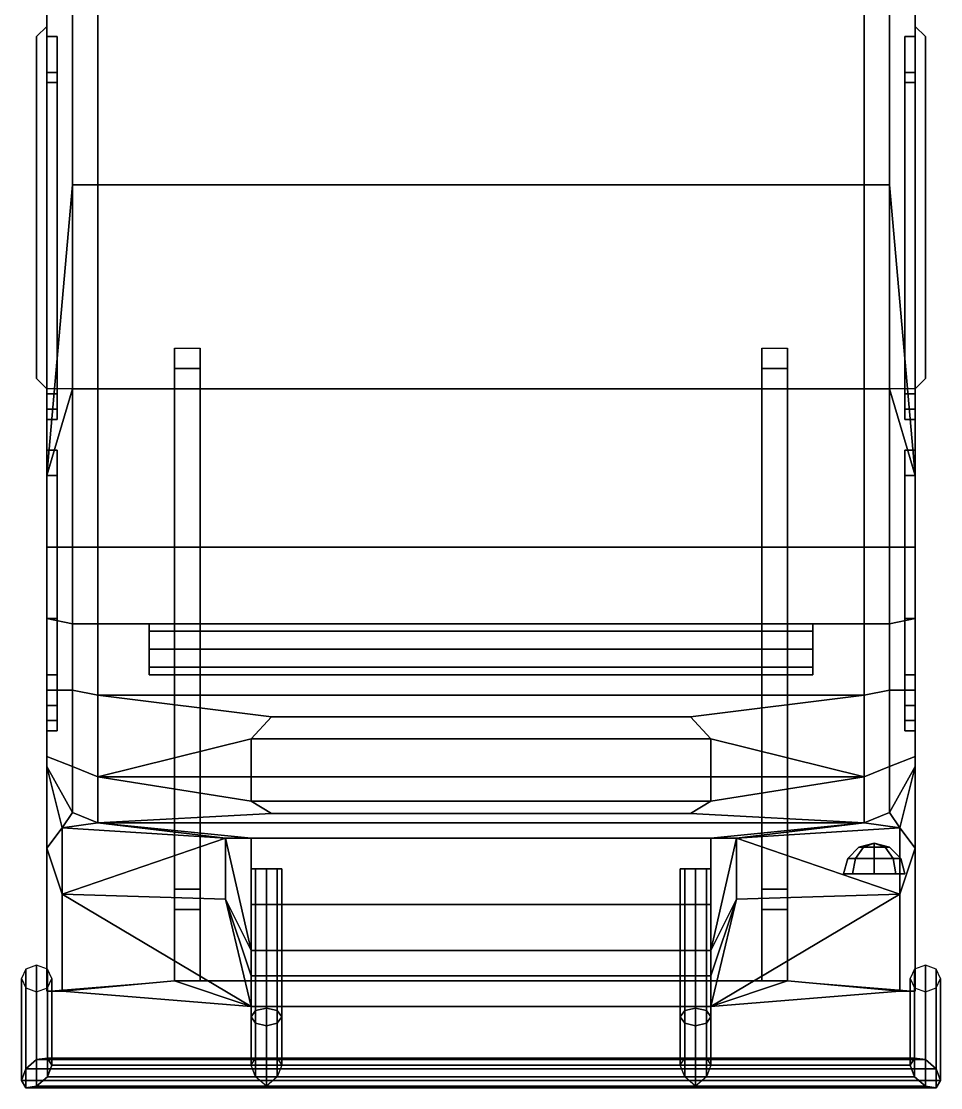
# Model space of a CAD drawing. Extents: x -0.99 to 0.94, y -2.43 to 2.04.
# Drawn here: x -0.9 to 0.9, y -2.429 to -0.34 of the extents above; entities that cross this region are included whole.
import ezdxf

# ---------------------------------------------------------------- set-up
doc = ezdxf.new("R2010")
doc.units = 0
doc.layers.get('0').update_dxf_attribs({"linetype": 'CONTINUOUS'})

msp = doc.modelspace()

# ---------------------------------------------------------------- linework, layer by layer
for points in [[(-0.85, 0.63, 0.43), (-0.85, -1.06, 0.43), (-0.85, -1.06, 1.03), (-0.85, 0.51, 1.03)], [(-0.85, 0.63, 1.29), (-0.85, -1.06, 1.29), (-0.85, -1.1, 1.34), (-0.85, 0.63, 1.34)], [(-0.85, 0.51, 1.1), (-0.85, -1.06, 1.1), (-0.85, -1.06, 1.29), (-0.85, 0.63, 1.29)], [(0.85, 0.63, 0.43), (0.85, -1.06, 0.43), (-0.85, -1.06, 0.43), (-0.85, 0.63, 0.43)], [(0.85, -1.06, 1.03), (0.85, -1.06, 0.43), (0.85, 0.63, 0.43), (0.85, 0.51, 1.03)], [(0.85, -1.1, 1.34), (0.85, -1.06, 1.29), (0.85, 0.63, 1.29), (0.85, 0.63, 1.34)], [(0.85, -1.06, 1.29), (0.85, -1.06, 1.1), (0.85, 0.51, 1.1), (0.85, 0.63, 1.29)], [(-0.85, -0.21, 1.7), (-0.85, -1.23, 1.7), (-0.85, -1.23, 1.75), (-0.85, -0.03, 1.75)], [(-0.85, -0.03, 1.75), (-0.85, -1.23, 1.75), (-0.8, -0.66, 1.83), (-0.8, -0.11, 1.82)], [(0.8, -0.11, 1.82), (0.8, -0.66, 1.83), (0.85, -1.23, 1.75), (0.85, -0.03, 1.75)], [(0.85, -1.23, 1.75), (0.85, -1.23, 1.7), (0.85, -0.21, 1.7), (0.85, -0.03, 1.75)], [(-0.8, -0.11, 1.82), (-0.8, -0.66, 1.83), (-0.75, -0.66, 1.85), (-0.75, -0.11, 1.84)], [(-0.75, -0.11, 1.84), (-0.75, -0.66, 1.85), (0.75, -0.66, 1.85), (0.75, -0.11, 1.84)], [(0.75, -0.11, 1.84), (0.75, -0.66, 1.85), (0.8, -0.66, 1.83), (0.8, -0.11, 1.82)], [(-0.85, -0.29, 1.65), (-0.85, -0.37, 1.65), (-0.85, -0.46, 1.7), (-0.85, -0.21, 1.7)], [(0.85, -0.46, 1.7), (0.85, -0.37, 1.65), (0.85, -0.29, 1.65), (0.85, -0.21, 1.7)], [(-0.85, -0.23, 1.34), (-0.85, -0.44, 1.34), (-0.85, -0.37, 1.39), (-0.85, -0.29, 1.39)], [(0.85, -0.37, 1.39), (0.85, -0.44, 1.34), (0.85, -0.23, 1.34), (0.85, -0.29, 1.39)], [(-0.85, -0.29, 1.39), (-0.85, -0.37, 1.39), (-0.85, -0.37, 1.65), (-0.85, -0.29, 1.65)], [(0.85, -0.37, 1.65), (0.85, -0.37, 1.39), (0.85, -0.29, 1.39), (0.85, -0.29, 1.65)], [(-0.85, -0.35, 1.03), (-0.85, -0.35, 1.1), (-0.85, -0.33, 1.1), (-0.85, -0.33, 1.03)], [(0.85, -0.35, 1.1), (0.85, -0.35, 1.03), (0.85, -0.33, 1.03), (0.85, -0.33, 1.1)], [(-0.87, -0.37, 1.08), (-0.87, -1.04, 1.08), (-0.85, -1.06, 1.1), (-0.85, -0.35, 1.1)], [(-0.87, -0.37, 1.05), (-0.87, -0.37, 1.08), (-0.85, -0.35, 1.1), (-0.85, -0.35, 1.03)], [(-0.85, -0.35, 1.03), (-0.85, -1.06, 1.03), (-0.87, -1.04, 1.05), (-0.87, -0.37, 1.05)], [(0.87, -0.37, 1.08), (0.87, -0.37, 1.05), (0.85, -0.35, 1.03), (0.85, -0.35, 1.1)], [(0.85, -0.35, 1.1), (0.85, -1.06, 1.1), (0.87, -1.04, 1.08), (0.87, -0.37, 1.08)], [(0.87, -0.37, 1.05), (0.87, -1.04, 1.05), (0.85, -1.06, 1.03), (0.85, -0.35, 1.03)], [(-0.87, -1.04, 1.05), (-0.87, -1.04, 1.08), (-0.87, -0.37, 1.08), (-0.87, -0.37, 1.05)], [(-0.85, -0.37, 1.39), (-0.85, -0.44, 1.34), (-0.83, -0.44, 1.34), (-0.83, -0.37, 1.39)], [(-0.85, -0.37, 1.65), (-0.85, -0.37, 1.39), (-0.83, -0.37, 1.39), (-0.83, -0.37, 1.65)], [(-0.85, -0.46, 1.7), (-0.85, -0.37, 1.65), (-0.83, -0.37, 1.65), (-0.83, -0.46, 1.7)], [(0.83, -0.37, 1.39), (0.83, -0.44, 1.34), (0.85, -0.44, 1.34), (0.85, -0.37, 1.39)], [(0.83, -0.37, 1.65), (0.83, -0.37, 1.39), (0.85, -0.37, 1.39), (0.85, -0.37, 1.65)], [(0.83, -0.46, 1.7), (0.83, -0.37, 1.65), (0.85, -0.37, 1.65), (0.85, -0.46, 1.7)], [(0.87, -1.04, 1.08), (0.87, -1.04, 1.05), (0.87, -0.37, 1.05), (0.87, -0.37, 1.08)], [(-0.85, -0.44, 1.34), (-0.85, -1.1, 1.34), (-0.83, -1.1, 1.34), (-0.83, -0.44, 1.34)], [(0.83, -0.44, 1.34), (0.83, -1.1, 1.34), (0.85, -1.1, 1.34), (0.85, -0.44, 1.34)], [(-0.83, -0.46, 1.7), (-0.83, -1.07, 1.7), (-0.85, -1.07, 1.7), (-0.85, -0.46, 1.7)], [(0.85, -0.46, 1.7), (0.85, -1.07, 1.7), (0.83, -1.07, 1.7), (0.83, -0.46, 1.7)], [(-0.85, -1.23, 1.75), (-0.85, -1.23, 1.75), (-0.8, -1.06, 1.83), (-0.8, -0.66, 1.83)], [(-0.8, -0.66, 1.83), (-0.8, -1.06, 1.83), (-0.75, -1.06, 1.85), (-0.75, -0.66, 1.85)], [(-0.75, -0.66, 1.85), (-0.75, -1.06, 1.85), (0.75, -1.06, 1.85), (0.75, -0.66, 1.85)], [(0.75, -0.66, 1.85), (0.75, -1.06, 1.85), (0.8, -1.06, 1.83), (0.8, -0.66, 1.83)], [(0.8, -0.66, 1.83), (0.8, -1.06, 1.83), (0.85, -1.23, 1.75)], [(-0.55, -0.98, 0.43), (-0.55, -1.02, 0.38), (-0.6, -1.02, 0.38), (-0.6, -0.98, 0.43)], [(-0.6, -1.02, 0.38), (-0.6, -1.06, 0.38), (-0.6, -1.06, 0.43), (-0.6, -0.98, 0.43)], [(-0.55, -1.06, 0.43), (-0.55, -1.06, 0.38), (-0.55, -1.02, 0.38), (-0.55, -0.98, 0.43)], [(0.55, -1.02, 0.38), (0.55, -1.06, 0.38), (0.55, -1.06, 0.43), (0.55, -0.98, 0.43)], [(0.6, -0.98, 0.43), (0.6, -1.02, 0.38), (0.55, -1.02, 0.38), (0.55, -0.98, 0.43)], [(0.6, -1.06, 0.43), (0.6, -1.06, 0.38), (0.6, -1.02, 0.38), (0.6, -0.98, 0.43)], [(-0.55, -1.02, 0.38), (-0.55, -1.06, 0.38), (-0.6, -1.06, 0.38), (-0.6, -1.02, 0.38)], [(0.6, -1.02, 0.38), (0.6, -1.06, 0.38), (0.55, -1.06, 0.38), (0.55, -1.02, 0.38)], [(-0.85, -1.06, 1.03), (-0.85, -1.06, 1.1), (-0.87, -1.04, 1.08), (-0.87, -1.04, 1.05)], [(0.85, -1.06, 1.1), (0.85, -1.06, 1.03), (0.87, -1.04, 1.05), (0.87, -1.04, 1.08)], [(-0.85, -1.06, 0.63), (-0.85, -1.14, 0.84), (-0.85, -1.14, 1.29), (-0.85, -1.06, 1.29)], [(-0.85, -1.06, 1.29), (-0.85, -1.14, 1.29), (-0.85, -1.23, 1.34), (-0.85, -1.1, 1.34)], [(-0.85, -1.23, 1.75), (-0.85, -1.37, 1.74), (-0.8, -1.37, 1.8), (-0.8, -1.06, 1.83)], [(-0.8, -1.06, 1.83), (-0.8, -1.37, 1.8), (-0.75, -1.37, 1.82), (-0.75, -1.06, 1.85)], [(-0.75, -1.06, 1.85), (-0.75, -1.37, 1.82), (0.75, -1.37, 1.82), (0.75, -1.06, 1.85)], [(-0.6, -1.06, 0.63), (-0.6, -1.06, 0.43), (-0.6, -2.22, 0.64), (-0.6, -1.96, 0.97)], [(-0.6, -1.14, 0.84), (-0.6, -1.06, 0.63), (-0.6, -1.96, 0.97), (-0.6, -1.77, 1.07)], [(-0.6, -1.06, 0.4), (-0.6, -1.06, 0.38), (-0.55, -1.06, 0.38), (-0.55, -1.06, 0.4)], [(-0.55, -1.57, 0.43), (-0.55, -1.06, 0.43), (-0.6, -1.06, 0.43), (-0.6, -1.57, 0.43)], [(-0.6, -1.06, 0.43), (-0.6, -1.06, 0.4), (-0.6, -1.57, 0.35), (-0.6, -1.57, 0.43)], [(-0.6, -1.57, 0.35), (-0.6, -1.06, 0.4), (-0.55, -1.06, 0.4), (-0.55, -1.57, 0.35)], [(0.6, -1.06, 0.43), (0.6, -2.22, 0.64), (-0.6, -2.22, 0.64), (-0.6, -1.06, 0.43)], [(-0.55, -1.57, 0.35), (-0.55, -1.06, 0.4), (-0.55, -1.06, 0.43), (-0.55, -1.57, 0.43)], [(0.6, -1.57, 0.43), (0.6, -1.06, 0.43), (0.55, -1.06, 0.43), (0.55, -1.57, 0.43)], [(0.55, -1.06, 0.43), (0.55, -1.06, 0.4), (0.55, -1.57, 0.35), (0.55, -1.57, 0.43)], [(0.55, -1.57, 0.35), (0.55, -1.06, 0.4), (0.6, -1.06, 0.4), (0.6, -1.57, 0.35)], [(0.55, -1.06, 0.4), (0.55, -1.06, 0.38), (0.6, -1.06, 0.38), (0.6, -1.06, 0.4)], [(0.6, -1.96, 0.97), (0.6, -2.22, 0.64), (0.6, -1.06, 0.43), (0.6, -1.06, 0.63)], [(0.6, -1.77, 1.07), (0.6, -1.96, 0.97), (0.6, -1.06, 0.63), (0.6, -1.14, 0.84)], [(0.6, -1.57, 0.35), (0.6, -1.06, 0.4), (0.6, -1.06, 0.43), (0.6, -1.57, 0.43)], [(0.75, -1.06, 1.85), (0.75, -1.37, 1.82), (0.8, -1.37, 1.8), (0.8, -1.06, 1.83)], [(0.8, -1.06, 1.83), (0.8, -1.37, 1.8), (0.85, -1.37, 1.74), (0.85, -1.23, 1.75)], [(0.85, -1.14, 1.29), (0.85, -1.14, 0.84), (0.85, -1.06, 0.63), (0.85, -1.06, 1.29)], [(0.85, -1.23, 1.34), (0.85, -1.14, 1.29), (0.85, -1.06, 1.29), (0.85, -1.1, 1.34)], [(-0.83, -1.07, 1.7), (-0.83, -1.12, 1.65), (-0.85, -1.12, 1.65), (-0.85, -1.07, 1.7)], [(-0.85, -1.12, 1.65), (-0.85, -1.18, 1.65), (-0.85, -1.23, 1.7), (-0.85, -1.07, 1.7)], [(0.85, -1.07, 1.7), (0.85, -1.12, 1.65), (0.83, -1.12, 1.65), (0.83, -1.07, 1.7)], [(0.85, -1.23, 1.7), (0.85, -1.18, 1.65), (0.85, -1.12, 1.65), (0.85, -1.07, 1.7)], [(-0.83, -1.12, 1.39), (-0.83, -1.1, 1.34), (-0.85, -1.1, 1.34), (-0.85, -1.12, 1.39)], [(-0.85, -1.1, 1.34), (-0.85, -1.23, 1.34), (-0.85, -1.18, 1.39), (-0.85, -1.12, 1.39)], [(0.85, -1.12, 1.39), (0.85, -1.1, 1.34), (0.83, -1.1, 1.34), (0.83, -1.12, 1.39)], [(0.85, -1.18, 1.39), (0.85, -1.23, 1.34), (0.85, -1.1, 1.34), (0.85, -1.12, 1.39)], [(-0.85, -1.12, 1.39), (-0.85, -1.18, 1.39), (-0.85, -1.18, 1.65), (-0.85, -1.12, 1.65)], [(-0.83, -1.12, 1.65), (-0.83, -1.12, 1.39), (-0.85, -1.12, 1.39), (-0.85, -1.12, 1.65)], [(0.85, -1.12, 1.65), (0.85, -1.12, 1.39), (0.83, -1.12, 1.39), (0.83, -1.12, 1.65)], [(0.85, -1.18, 1.65), (0.85, -1.18, 1.39), (0.85, -1.12, 1.39), (0.85, -1.12, 1.65)], [(-0.85, -1.14, 0.84), (-0.85, -1.33, 1.03), (-0.85, -1.33, 1.29), (-0.85, -1.14, 1.29)], [(-0.85, -1.14, 1.29), (-0.85, -1.33, 1.29), (-0.85, -1.23, 1.34)], [(-0.6, -1.33, 1.03), (-0.6, -1.14, 0.84), (-0.6, -1.77, 1.07), (-0.6, -1.64, 1.1)], [(0.6, -1.64, 1.1), (0.6, -1.77, 1.07), (0.6, -1.14, 0.84), (0.6, -1.33, 1.03)], [(0.85, -1.33, 1.29), (0.85, -1.33, 1.03), (0.85, -1.14, 0.84), (0.85, -1.14, 1.29)], [(0.85, -1.23, 1.34), (0.85, -1.33, 1.29), (0.85, -1.14, 1.29), (0.85, -1.23, 1.34)], [(-0.85, -1.18, 1.39), (-0.85, -1.23, 1.34), (-0.83, -1.23, 1.34), (-0.83, -1.18, 1.39)], [(-0.85, -1.18, 1.65), (-0.85, -1.18, 1.39), (-0.83, -1.18, 1.39), (-0.83, -1.18, 1.65)], [(-0.85, -1.23, 1.7), (-0.85, -1.18, 1.65), (-0.83, -1.18, 1.65), (-0.83, -1.23, 1.7)], [(0.83, -1.18, 1.39), (0.83, -1.23, 1.34), (0.85, -1.23, 1.34), (0.85, -1.18, 1.39)], [(0.83, -1.18, 1.65), (0.83, -1.18, 1.39), (0.85, -1.18, 1.39), (0.85, -1.18, 1.65)], [(0.83, -1.23, 1.7), (0.83, -1.18, 1.65), (0.85, -1.18, 1.65), (0.85, -1.23, 1.7)], [(-0.85, -1.33, 1.29), (-0.85, -1.48, 1.28), (-0.85, -1.68, 1.34), (-0.85, -1.23, 1.34)], [(-0.85, -1.23, 1.7), (-0.85, -1.37, 1.7), (-0.85, -1.37, 1.74), (-0.85, -1.23, 1.75)], [(-0.83, -1.23, 1.7), (-0.83, -1.37, 1.7), (-0.85, -1.37, 1.7), (-0.85, -1.23, 1.7)], [(-0.85, -1.23, 1.34), (-0.85, -1.68, 1.34), (-0.83, -1.68, 1.34), (-0.83, -1.23, 1.34)], [(0.83, -1.23, 1.34), (0.83, -1.68, 1.34), (0.85, -1.68, 1.34), (0.85, -1.23, 1.34)], [(0.85, -1.23, 1.7), (0.85, -1.37, 1.7), (0.83, -1.37, 1.7), (0.83, -1.23, 1.7)], [(0.85, -1.68, 1.34), (0.85, -1.48, 1.28), (0.85, -1.33, 1.29), (0.85, -1.23, 1.34)], [(0.85, -1.37, 1.74), (0.85, -1.37, 1.7), (0.85, -1.23, 1.7), (0.85, -1.23, 1.75)], [(-0.85, -1.33, 1.03), (-0.85, -1.48, 1.09), (-0.85, -1.48, 1.28), (-0.85, -1.33, 1.29)], [(-0.6, -1.48, 1.09), (-0.6, -1.33, 1.03), (-0.6, -1.64, 1.1), (-0.6, -1.56, 1.1)], [(0.6, -1.56, 1.1), (0.6, -1.64, 1.1), (0.6, -1.33, 1.03), (0.6, -1.48, 1.09)], [(0.85, -1.48, 1.28), (0.85, -1.48, 1.09), (0.85, -1.33, 1.03), (0.85, -1.33, 1.29)], [(-0.85, -1.37, 1.7), (-0.85, -1.51, 1.67), (-0.85, -1.51, 1.71), (-0.85, -1.37, 1.74)], [(-0.83, -1.37, 1.7), (-0.83, -1.51, 1.67), (-0.85, -1.51, 1.67), (-0.85, -1.37, 1.7)], [(-0.85, -1.37, 1.74), (-0.85, -1.51, 1.71), (-0.8, -1.52, 1.77), (-0.8, -1.37, 1.8)], [(-0.8, -1.37, 1.8), (-0.8, -1.52, 1.77), (-0.75, -1.52, 1.79), (-0.75, -1.37, 1.82)], [(-0.75, -1.37, 1.82), (-0.75, -1.52, 1.79), (0.75, -1.52, 1.79), (0.75, -1.37, 1.82)], [(0.75, -1.37, 1.82), (0.75, -1.52, 1.79), (0.8, -1.52, 1.77), (0.8, -1.37, 1.8)], [(0.8, -1.37, 1.8), (0.8, -1.52, 1.77), (0.85, -1.51, 1.71), (0.85, -1.37, 1.74)], [(0.85, -1.37, 1.7), (0.85, -1.51, 1.67), (0.83, -1.51, 1.67), (0.83, -1.37, 1.7)], [(0.85, -1.51, 1.71), (0.85, -1.51, 1.67), (0.85, -1.37, 1.7), (0.85, -1.37, 1.74)], [(-0.85, -1.48, 1.09), (-0.85, -1.56, 1.1), (-0.85, -1.56, 1.27), (-0.85, -1.48, 1.28)], [(-0.85, -1.48, 1.28), (-0.85, -1.56, 1.27), (-0.85, -1.68, 1.34)], [(0.85, -1.56, 1.27), (0.85, -1.56, 1.1), (0.85, -1.48, 1.09), (0.85, -1.48, 1.28)], [(0.85, -1.68, 1.34), (0.85, -1.56, 1.27), (0.85, -1.48, 1.28), (0.85, -1.68, 1.34)], [(-0.85, -1.51, 1.67), (-0.85, -1.62, 1.61), (-0.85, -1.65, 1.64), (-0.85, -1.51, 1.71)], [(-0.83, -1.51, 1.67), (-0.83, -1.62, 1.61), (-0.85, -1.62, 1.61), (-0.85, -1.51, 1.67)], [(-0.85, -1.51, 1.71), (-0.85, -1.65, 1.64), (-0.8, -1.65, 1.72), (-0.8, -1.52, 1.77)], [(-0.8, -1.52, 1.77), (-0.8, -1.65, 1.72), (-0.75, -1.66, 1.74), (-0.75, -1.52, 1.79)], [(-0.75, -1.52, 1.79), (-0.75, -1.66, 1.74), (0.75, -1.66, 1.74), (0.75, -1.52, 1.79)], [(0.65, -1.5346, 0.4154), (0.65, -1.52, 0.38), (-0.65, -1.52, 0.38), (-0.65, -1.5346, 0.4154)], [(0.65, -1.52, 0.38), (0.65, -1.5346, 0.3446), (-0.65, -1.5346, 0.3446), (-0.65, -1.52, 0.38)], [(0.75, -1.52, 1.79), (0.75, -1.66, 1.74), (0.8, -1.65, 1.72), (0.8, -1.52, 1.77)], [(0.8, -1.52, 1.77), (0.8, -1.65, 1.72), (0.85, -1.65, 1.64), (0.85, -1.51, 1.71)], [(0.85, -1.51, 1.67), (0.85, -1.62, 1.61), (0.83, -1.62, 1.61), (0.83, -1.51, 1.67)], [(0.85, -1.65, 1.64), (0.85, -1.62, 1.61), (0.85, -1.51, 1.67), (0.85, -1.51, 1.71)], [(0.65, -1.57, 0.43), (0.65, -1.5346, 0.4154), (-0.65, -1.5346, 0.4154), (-0.65, -1.57, 0.43)], [(0.65, -1.5346, 0.3446), (0.65, -1.57, 0.33), (-0.65, -1.57, 0.33), (-0.65, -1.5346, 0.3446)], [(-0.85, -1.56, 1.1), (-0.85, -1.64, 1.1), (-0.85, -1.64, 1.26), (-0.85, -1.56, 1.27)], [(-0.85, -1.56, 1.27), (-0.85, -1.64, 1.26), (-0.85, -1.68, 1.34)], [(0.85, -1.64, 1.26), (0.85, -1.64, 1.1), (0.85, -1.56, 1.1), (0.85, -1.56, 1.27)], [(0.85, -1.68, 1.34), (0.85, -1.64, 1.26), (0.85, -1.56, 1.27), (0.85, -1.68, 1.34)], [(0.65, -1.6054, 0.4154), (0.65, -1.57, 0.43), (-0.65, -1.57, 0.43), (-0.65, -1.6054, 0.4154)], [(0.65, -1.57, 0.33), (0.65, -1.6054, 0.3446), (-0.65, -1.6054, 0.3446), (-0.65, -1.57, 0.33)], [(-0.6, -1.57, 0.43), (-0.6, -2.04, 0.46), (-0.55, -2.04, 0.46), (-0.55, -1.57, 0.43)], [(-0.6, -1.57, 0.35), (-0.6, -2.04, 0.43), (-0.6, -2.04, 0.46), (-0.6, -1.57, 0.43)], [(-0.55, -1.57, 0.35), (-0.55, -2.04, 0.43), (-0.6, -2.04, 0.43), (-0.6, -1.57, 0.35)], [(-0.55, -2.04, 0.46), (-0.55, -2.04, 0.43), (-0.55, -1.57, 0.35), (-0.55, -1.57, 0.43)], [(0.55, -1.57, 0.35), (0.55, -2.04, 0.43), (0.55, -2.04, 0.46), (0.55, -1.57, 0.43)], [(0.6, -1.57, 0.35), (0.6, -2.04, 0.43), (0.55, -2.04, 0.43), (0.55, -1.57, 0.35)], [(0.55, -1.57, 0.43), (0.55, -2.04, 0.46), (0.6, -2.04, 0.46), (0.6, -1.57, 0.43)], [(0.6, -2.04, 0.46), (0.6, -2.04, 0.43), (0.6, -1.57, 0.35), (0.6, -1.57, 0.43)], [(0.65, -1.62, 0.38), (0.65, -1.6054, 0.4154), (-0.65, -1.6054, 0.4154), (-0.65, -1.62, 0.38)], [(0.65, -1.6054, 0.3446), (0.65, -1.62, 0.38), (-0.65, -1.62, 0.38), (-0.65, -1.6054, 0.3446)], [(-0.85, -1.62, 1.61), (-0.85, -1.71, 1.51), (-0.85, -1.78, 1.51), (-0.85, -1.65, 1.64)], [(-0.85, -1.71, 1.51), (-0.85, -1.62, 1.61), (-0.83, -1.62, 1.61), (-0.83, -1.71, 1.51)], [(0.83, -1.71, 1.51), (0.83, -1.62, 1.61), (0.85, -1.62, 1.61), (0.85, -1.71, 1.51)], [(0.85, -1.78, 1.51), (0.85, -1.71, 1.51), (0.85, -1.62, 1.61), (0.85, -1.65, 1.64)], [(-0.85, -1.64, 1.1), (-0.85, -1.77, 1.07), (-0.85, -1.77, 1.21), (-0.85, -1.64, 1.26)], [(-0.85, -1.64, 1.26), (-0.85, -1.77, 1.21), (-0.85, -1.68, 1.34)], [(-0.85, -1.65, 1.64), (-0.85, -1.78, 1.51), (-0.8, -1.8, 1.59), (-0.8, -1.65, 1.72)], [(-0.8, -1.65, 1.72), (-0.8, -1.8, 1.59), (-0.75, -1.82, 1.59), (-0.75, -1.66, 1.74)], [(0.75, -1.66, 1.74), (0.75, -1.82, 1.59), (0.8, -1.8, 1.59), (0.8, -1.65, 1.72)], [(0.8, -1.65, 1.72), (0.8, -1.8, 1.59), (0.85, -1.78, 1.51), (0.85, -1.65, 1.64)], [(0.85, -1.77, 1.21), (0.85, -1.77, 1.07), (0.85, -1.64, 1.1), (0.85, -1.64, 1.26)], [(0.85, -1.68, 1.34), (0.85, -1.77, 1.21), (0.85, -1.64, 1.26), (0.85, -1.68, 1.34)], [(-0.75, -1.66, 1.74), (-0.41, -1.7027, 1.7), (0.41, -1.7027, 1.7), (0.75, -1.66, 1.74)], [(-0.75, -1.66, 1.74), (-0.75, -1.82, 1.59), (-0.45, -1.7453, 1.66), (-0.41, -1.7027, 1.7)], [(0.41, -1.7027, 1.7), (0.45, -1.7453, 1.66), (0.75, -1.82, 1.59), (0.75, -1.66, 1.74)], [(-0.85, -1.77, 1.21), (-0.85, -1.77, 1.21), (-0.85, -1.73, 1.39), (-0.85, -1.68, 1.34)], [(-0.85, -1.68, 1.34), (-0.85, -1.73, 1.39), (-0.83, -1.73, 1.39), (-0.83, -1.68, 1.34)], [(0.83, -1.68, 1.34), (0.83, -1.73, 1.39), (0.85, -1.73, 1.39), (0.85, -1.68, 1.34)], [(0.85, -1.73, 1.39), (0.85, -1.77, 1.21), (0.85, -1.77, 1.21), (0.85, -1.68, 1.34)], [(-0.85, -1.71, 1.51), (-0.85, -1.73, 1.45), (-0.85, -1.8, 1.45), (-0.85, -1.78, 1.51)], [(-0.85, -1.73, 1.45), (-0.85, -1.71, 1.51), (-0.83, -1.71, 1.51), (-0.83, -1.73, 1.45)], [(-0.45, -1.7453, 1.66), (-0.45, -1.7453, 1.65), (-0.41, -1.7027, 1.69), (-0.41, -1.7027, 1.7)], [(-0.41, -1.7027, 1.7), (-0.41, -1.7027, 1.69), (0.41, -1.7027, 1.69), (0.41, -1.7027, 1.7)], [(0.41, -1.7027, 1.7), (0.41, -1.7027, 1.69), (0.45, -1.7453, 1.65), (0.45, -1.7453, 1.66)], [(0.83, -1.73, 1.45), (0.83, -1.71, 1.51), (0.85, -1.71, 1.51), (0.85, -1.73, 1.45)], [(0.85, -1.8, 1.45), (0.85, -1.73, 1.45), (0.85, -1.71, 1.51), (0.85, -1.78, 1.51)], [(-0.85, -1.96, 1.04), (-0.85, -1.96, 1.04), (-0.85, -1.73, 1.39), (-0.85, -1.77, 1.21)], [(-0.85, -1.73, 1.45), (-0.85, -1.73, 1.39), (-0.85, -1.96, 1.04), (-0.85, -1.8, 1.45)], [(-0.85, -1.73, 1.39), (-0.85, -1.73, 1.45), (-0.83, -1.73, 1.45), (-0.83, -1.73, 1.39)], [(0.83, -1.73, 1.39), (0.83, -1.73, 1.45), (0.85, -1.73, 1.45), (0.85, -1.73, 1.39)], [(0.85, -1.73, 1.39), (0.85, -1.96, 1.04), (0.85, -1.96, 1.04), (0.85, -1.77, 1.21)], [(0.85, -1.96, 1.04), (0.85, -1.73, 1.39), (0.85, -1.73, 1.45), (0.85, -1.8, 1.45)], [(-0.75, -1.82, 1.59), (-0.75, -1.82, 1.59), (-0.45, -1.82, 1.59), (-0.45, -1.7453, 1.66)], [(-0.45, -1.82, 1.59), (-0.45, -1.82, 1.58), (-0.45, -1.7453, 1.65), (-0.45, -1.7453, 1.66)], [(0.45, -1.7453, 1.66), (0.45, -1.82, 1.59), (0.75, -1.82, 1.59)], [(0.45, -1.7453, 1.66), (0.45, -1.7453, 1.65), (0.45, -1.82, 1.58), (0.45, -1.82, 1.59)], [(-0.85, -1.77, 1.07), (-0.85, -1.96, 0.97), (-0.85, -1.96, 1.04), (-0.85, -1.77, 1.21)], [(0.85, -1.96, 1.04), (0.85, -1.96, 0.97), (0.85, -1.77, 1.07), (0.85, -1.77, 1.21)], [(-0.85, -1.78, 1.51), (-0.85, -1.8, 1.45), (-0.8, -1.89, 1.44), (-0.8, -1.8, 1.59)], [(0.8, -1.8, 1.59), (0.8, -1.89, 1.44), (0.85, -1.8, 1.45), (0.85, -1.78, 1.51)], [(-0.85, -1.8, 1.45), (-0.85, -1.8, 1.45), (-0.82, -1.92, 1.39), (-0.8, -1.89, 1.44)], [(-0.85, -1.8, 1.45), (-0.85, -1.8, 1.45), (-0.85, -1.96, 1.04), (-0.82, -1.92, 1.39)], [(-0.8, -1.8, 1.59), (-0.8, -1.89, 1.44), (-0.75, -1.91, 1.44), (-0.75, -1.82, 1.59)], [(0.75, -1.82, 1.59), (0.75, -1.91, 1.44), (0.8, -1.89, 1.44), (0.8, -1.8, 1.59)], [(0.8, -1.89, 1.44), (0.82, -1.92, 1.39), (0.85, -1.8, 1.45)], [(0.82, -1.92, 1.39), (0.85, -1.96, 1.04), (0.85, -1.8, 1.45)], [(-0.75, -1.82, 1.59), (-0.75, -1.91, 1.44), (-0.41, -1.892, 1.47), (-0.45, -1.868, 1.51)], [(-0.75, -1.82, 1.59), (-0.75, -1.82, 1.59), (-0.45, -1.868, 1.51), (-0.45, -1.82, 1.59)], [(-0.45, -1.868, 1.51), (-0.45, -1.868, 1.5), (-0.45, -1.82, 1.58), (-0.45, -1.82, 1.59)], [(0.45, -1.868, 1.51), (0.41, -1.892, 1.47), (0.75, -1.91, 1.44), (0.75, -1.82, 1.59)], [(0.45, -1.82, 1.59), (0.45, -1.868, 1.51), (0.75, -1.82, 1.59)], [(0.45, -1.82, 1.59), (0.45, -1.82, 1.58), (0.45, -1.868, 1.5), (0.45, -1.868, 1.51)], [(-0.41, -1.892, 1.47), (-0.41, -1.892, 1.46), (-0.45, -1.868, 1.5), (-0.45, -1.868, 1.51)], [(0.45, -1.868, 1.51), (0.45, -1.868, 1.5), (0.41, -1.892, 1.46), (0.41, -1.892, 1.47)], [(-0.8, -1.89, 1.44), (-0.82, -1.92, 1.39), (-0.82, -1.92, 1.39), (-0.75, -1.91, 1.44)], [(-0.41, -1.892, 1.47), (-0.75, -1.91, 1.44), (0.75, -1.91, 1.44), (0.41, -1.892, 1.47)], [(0.41, -1.892, 1.47), (0.41, -1.892, 1.46), (-0.41, -1.892, 1.46), (-0.41, -1.892, 1.47)], [(0.75, -1.91, 1.44), (0.82, -1.92, 1.39), (0.82, -1.92, 1.39), (0.8, -1.89, 1.44)], [(-0.82, -1.92, 1.39), (-0.82, -1.92, 1.39), (-0.85, -1.96, 1.04), (-0.82, -2.05, 1.04)], [(-0.75, -1.91, 1.44), (-0.82, -1.92, 1.39), (-0.82, -1.92, 1.39), (-0.5, -1.94, 1.39)], [(-0.82, -1.92, 1.39), (-0.82, -2.05, 1.04), (-0.82, -2.05, 1.04), (-0.5, -1.94, 1.39)], [(-0.75, -1.91, 1.44), (-0.45, -1.94, 1.39), (0.45, -1.94, 1.39), (0.75, -1.91, 1.44)], [(-0.75, -1.91, 1.44), (-0.5, -1.94, 1.39), (-0.5, -1.94, 1.39), (-0.45, -1.94, 1.39)], [(0.45, -1.94, 1.39), (0.5, -1.94, 1.39), (0.5, -1.94, 1.39), (0.75, -1.91, 1.44)], [(0.75, -1.91, 1.44), (0.5, -1.94, 1.39), (0.5, -1.94, 1.39), (0.82, -1.92, 1.39)], [(0.82, -1.92, 1.39), (0.5, -1.94, 1.39), (0.5, -1.94, 1.39), (0.82, -2.05, 1.04)], [(0.82, -2.05, 1.04), (0.85, -1.96, 1.04), (0.82, -1.92, 1.39)], [(-0.82, -2.05, 1.04), (-0.5, -2.06, 1.04), (-0.5, -2.06, 1.04), (-0.5, -1.94, 1.39)], [(-0.5, -2.06, 1.04), (-0.5, -2.06, 1.04), (-0.45, -2.16, 1.27), (-0.5, -1.94, 1.39)], [(-0.45, -2.16, 1.27), (-0.45, -2.16, 1.27), (-0.45, -1.94, 1.39), (-0.5, -1.94, 1.39)], [(-0.45, -1.94, 1.39), (-0.45, -2.07, 1.35), (0.45, -2.07, 1.35), (0.45, -1.94, 1.39)], [(-0.45, -2.16, 1.27), (-0.45, -2.16, 1.27), (-0.45, -2.07, 1.35), (-0.45, -1.94, 1.39)], [(0.45, -1.94, 1.39), (0.45, -2.07, 1.35), (0.45, -2.16, 1.27)], [(0.5, -1.94, 1.39), (0.45, -1.94, 1.39), (0.45, -2.16, 1.27)], [(0.5, -1.94, 1.39), (0.45, -2.16, 1.27), (0.45, -2.16, 1.27), (0.5, -2.06, 1.04)], [(0.82, -2.05, 1.04), (0.5, -1.94, 1.39), (0.5, -1.94, 1.39), (0.5, -2.06, 1.04)], [(-0.85, -1.96, 0.97), (-0.85, -2.22, 0.64), (-0.85, -2.24, 0.64), (-0.85, -1.96, 1.04)], [(-0.85, -1.96, 1.04), (-0.85, -2.24, 0.64), (-0.82, -2.24, 0.64), (-0.82, -2.05, 1.04)], [(0.74, -1.958, 1.37), (0.718, -1.98, 1.37), (0.7333, -1.98, 1.4067), (0.7488, -1.958, 1.3912)], [(0.7488, -1.958, 1.3488), (0.7333, -1.98, 1.3333), (0.718, -1.98, 1.37), (0.74, -1.958, 1.37)], [(0.7488, -1.958, 1.3912), (0.7333, -1.98, 1.4067), (0.77, -1.98, 1.422), (0.77, -1.958, 1.4)], [(0.77, -1.958, 1.34), (0.77, -1.98, 1.318), (0.7333, -1.98, 1.3333), (0.7488, -1.958, 1.3488)], [(0.77, -1.95, 1.37), (0.74, -1.958, 1.37), (0.7488, -1.958, 1.3912), (0.77, -1.95, 1.37)], [(0.77, -1.95, 1.37), (0.7488, -1.958, 1.3488), (0.74, -1.958, 1.37), (0.77, -1.95, 1.37)], [(0.77, -1.95, 1.37), (0.7488, -1.958, 1.3912), (0.77, -1.958, 1.4), (0.77, -1.95, 1.37)], [(0.77, -1.95, 1.37), (0.77, -1.958, 1.34), (0.7488, -1.958, 1.3488), (0.77, -1.95, 1.37)], [(0.77, -1.95, 1.37), (0.77, -1.958, 1.4), (0.7912, -1.958, 1.3912), (0.77, -1.95, 1.37)], [(0.77, -1.95, 1.37), (0.7912, -1.958, 1.3912), (0.8, -1.958, 1.37), (0.77, -1.95, 1.37)], [(0.77, -1.95, 1.37), (0.8, -1.958, 1.37), (0.7912, -1.958, 1.3488), (0.77, -1.95, 1.37)], [(0.77, -1.95, 1.37), (0.7912, -1.958, 1.3488), (0.77, -1.958, 1.34), (0.77, -1.95, 1.37)], [(0.77, -1.958, 1.4), (0.77, -1.98, 1.422), (0.8067, -1.98, 1.4067), (0.7912, -1.958, 1.3912)], [(0.7912, -1.958, 1.3488), (0.8067, -1.98, 1.3333), (0.77, -1.98, 1.318), (0.77, -1.958, 1.34)], [(0.7912, -1.958, 1.3912), (0.8067, -1.98, 1.4067), (0.822, -1.98, 1.37), (0.8, -1.958, 1.37)], [(0.8, -1.958, 1.37), (0.822, -1.98, 1.37), (0.8067, -1.98, 1.3333), (0.7912, -1.958, 1.3488)], [(0.82, -2.24, 0.64), (0.85, -2.24, 0.64), (0.85, -1.96, 1.04), (0.82, -2.05, 1.04)], [(0.85, -2.24, 0.64), (0.85, -2.22, 0.64), (0.85, -1.96, 0.97), (0.85, -1.96, 1.04)], [(0.718, -1.98, 1.37), (0.71, -2.01, 1.37), (0.7276, -2.01, 1.4124), (0.7333, -1.98, 1.4067)], [(0.7333, -1.98, 1.3333), (0.7276, -2.01, 1.3276), (0.71, -2.01, 1.37), (0.718, -1.98, 1.37)], [(0.7333, -1.98, 1.4067), (0.7276, -2.01, 1.4124), (0.77, -2.01, 1.43), (0.77, -1.98, 1.422)], [(0.77, -1.98, 1.318), (0.77, -2.01, 1.31), (0.7276, -2.01, 1.3276), (0.7333, -1.98, 1.3333)], [(0.77, -1.98, 1.422), (0.77, -2.01, 1.43), (0.8124, -2.01, 1.4124), (0.8067, -1.98, 1.4067)], [(0.8067, -1.98, 1.3333), (0.8124, -2.01, 1.3276), (0.77, -2.01, 1.31), (0.77, -1.98, 1.318)], [(0.8067, -1.98, 1.4067), (0.8124, -2.01, 1.4124), (0.83, -2.01, 1.37), (0.822, -1.98, 1.37)], [(0.822, -1.98, 1.37), (0.83, -2.01, 1.37), (0.8124, -2.01, 1.3276), (0.8067, -1.98, 1.3333)], [(-0.4412, -2, 0.6312), (-0.45, -2, 0.61), (-0.45, -2.2903, 0.61), (-0.4412, -2.2781, 0.6312)], [(-0.45, -2, 0.61), (-0.4412, -2, 0.5888), (-0.4412, -2.3026, 0.5888), (-0.45, -2.2903, 0.61)], [(-0.42, -2, 0.64), (-0.4412, -2, 0.6312), (-0.4412, -2.2781, 0.6312), (-0.42, -2.273, 0.64)], [(-0.4412, -2, 0.5888), (-0.42, -2, 0.58), (-0.42, -2.3076, 0.58), (-0.4412, -2.3026, 0.5888)], [(-0.3988, -2, 0.6312), (-0.42, -2, 0.64), (-0.42, -2.273, 0.64), (-0.3988, -2.2781, 0.6312)], [(-0.42, -2, 0.58), (-0.3988, -2, 0.5888), (-0.3988, -2.3026, 0.5888), (-0.42, -2.3076, 0.58)], [(-0.39, -2, 0.61), (-0.3988, -2, 0.6312), (-0.3988, -2.2781, 0.6312), (-0.39, -2.2903, 0.61)], [(-0.3988, -2, 0.5888), (-0.39, -2, 0.61), (-0.39, -2.2903, 0.61), (-0.3988, -2.3026, 0.5888)], [(0.3988, -2, 0.6312), (0.39, -2, 0.61), (0.39, -2.2903, 0.61), (0.3988, -2.2781, 0.6312)], [(0.39, -2, 0.61), (0.3988, -2, 0.5888), (0.3988, -2.3026, 0.5888), (0.39, -2.2903, 0.61)], [(0.42, -2, 0.64), (0.3988, -2, 0.6312), (0.3988, -2.2781, 0.6312), (0.42, -2.273, 0.64)], [(0.3988, -2, 0.5888), (0.42, -2, 0.58), (0.42, -2.3076, 0.58), (0.3988, -2.3026, 0.5888)], [(0.4412, -2, 0.6312), (0.42, -2, 0.64), (0.42, -2.273, 0.64), (0.4412, -2.2781, 0.6312)], [(0.42, -2, 0.58), (0.4412, -2, 0.5888), (0.4412, -2.3026, 0.5888), (0.42, -2.3076, 0.58)], [(0.45, -2, 0.61), (0.4412, -2, 0.6312), (0.4412, -2.2781, 0.6312), (0.45, -2.2903, 0.61)], [(0.4412, -2, 0.5888), (0.45, -2, 0.61), (0.45, -2.2903, 0.61), (0.4412, -2.3026, 0.5888)], [(0.77, -2.01, 1.31), (0.8124, -2.01, 1.3276), (0.71, -2.01, 1.37), (0.7276, -2.01, 1.3276)], [(0.8124, -2.01, 1.3276), (0.83, -2.01, 1.37), (0.7276, -2.01, 1.4124), (0.71, -2.01, 1.37)], [(0.83, -2.01, 1.37), (0.8124, -2.01, 1.4124), (0.77, -2.01, 1.43), (0.7276, -2.01, 1.4124)], [(-0.6, -2.04, 0.43), (-0.6, -2.08, 0.43), (-0.6, -2.22, 0.64), (-0.6, -2.04, 0.64)], [(-0.55, -2.04, 0.43), (-0.55, -2.08, 0.43), (-0.6, -2.08, 0.43), (-0.6, -2.04, 0.43)], [(-0.55, -2.04, 0.64), (-0.55, -2.04, 0.46), (-0.6, -2.04, 0.46), (-0.6, -2.04, 0.64)], [(-0.55, -2.22, 0.64), (-0.55, -2.08, 0.43), (-0.55, -2.04, 0.43), (-0.55, -2.04, 0.64)], [(0.55, -2.04, 0.43), (0.55, -2.08, 0.43), (0.55, -2.22, 0.64), (0.55, -2.04, 0.64)], [(0.6, -2.04, 0.64), (0.6, -2.04, 0.46), (0.55, -2.04, 0.46), (0.55, -2.04, 0.64)], [(0.6, -2.04, 0.43), (0.6, -2.08, 0.43), (0.55, -2.08, 0.43), (0.55, -2.04, 0.43)], [(0.6, -2.22, 0.64), (0.6, -2.08, 0.43), (0.6, -2.04, 0.43), (0.6, -2.04, 0.64)], [(-0.82, -2.05, 1.04), (-0.82, -2.24, 0.64), (-0.45, -2.27, 0.64)], [(-0.82, -2.05, 1.04), (-0.45, -2.27, 0.64), (-0.45, -2.27, 0.64), (-0.5, -2.06, 1.04)], [(-0.5, -2.06, 1.04), (-0.5, -2.06, 1.04), (-0.45, -2.27, 0.64), (-0.45, -2.21, 1.1)], [(-0.5, -2.06, 1.04), (-0.5, -2.06, 1.04), (-0.45, -2.21, 1.1), (-0.45, -2.16, 1.27)], [(0.82, -2.05, 1.04), (0.45, -2.27, 0.64), (0.45, -2.27, 0.64), (0.82, -2.24, 0.64)], [(0.82, -2.05, 1.04), (0.5, -2.06, 1.04), (0.5, -2.06, 1.04), (0.45, -2.27, 0.64)], [(0.45, -2.21, 1.1), (0.45, -2.27, 0.64), (0.45, -2.27, 0.64), (0.5, -2.06, 1.04)], [(0.45, -2.16, 1.27), (0.45, -2.21, 1.1), (0.45, -2.21, 1.1), (0.5, -2.06, 1.04)], [(-0.6, -2.22, 0.64), (-0.6, -2.08, 0.43), (-0.55, -2.08, 0.43), (-0.55, -2.22, 0.64)], [(-0.45, -2.07, 1.35), (-0.45, -2.16, 1.27), (0.45, -2.16, 1.27), (0.45, -2.07, 1.35)], [(0.55, -2.22, 0.64), (0.55, -2.08, 0.43), (0.6, -2.08, 0.43), (0.6, -2.22, 0.64)], [(-0.45, -2.16, 1.27), (-0.45, -2.21, 1.1), (0.45, -2.21, 1.1), (0.45, -2.16, 1.27)], [(-0.8912, -2.3922, 0.829), (-0.87, -2.374, 0.815), (-0.87, -2.189, 0.4946), (-0.8912, -2.1966, 0.4902)], [(-0.87, -2.374, 0.815), (-0.8488, -2.371, 0.7922), (-0.8488, -2.1966, 0.4902), (-0.87, -2.189, 0.4946)], [(0.8488, -2.371, 0.7922), (0.87, -2.374, 0.815), (0.87, -2.189, 0.4946), (0.8488, -2.1966, 0.4902)], [(0.87, -2.374, 0.815), (0.8912, -2.3922, 0.829), (0.8912, -2.1966, 0.4902), (0.87, -2.189, 0.4946)], [(-0.9, -2.415, 0.826), (-0.8912, -2.3922, 0.829), (-0.8912, -2.1966, 0.4902), (-0.9, -2.215, 0.4796)], [(-0.8488, -2.371, 0.7922), (-0.84, -2.385, 0.774), (-0.84, -2.215, 0.4796), (-0.8488, -2.1966, 0.4902)], [(-0.45, -2.21, 1.1), (-0.45, -2.27, 0.64), (0.45, -2.27, 0.64), (0.45, -2.21, 1.1)], [(0.84, -2.385, 0.774), (0.8488, -2.371, 0.7922), (0.8488, -2.1966, 0.4902), (0.84, -2.215, 0.4796)], [(0.8912, -2.3922, 0.829), (0.9, -2.415, 0.826), (0.9, -2.215, 0.4796), (0.8912, -2.1966, 0.4902)], [(-0.8912, -2.429, 0.8078), (-0.9, -2.415, 0.826), (-0.9, -2.215, 0.4796), (-0.8912, -2.2334, 0.469)], [(-0.87, -2.426, 0.785), (-0.8912, -2.429, 0.8078), (-0.8912, -2.2334, 0.469), (-0.87, -2.241, 0.4646)], [(-0.8488, -2.4078, 0.771), (-0.87, -2.426, 0.785), (-0.87, -2.241, 0.4646), (-0.8488, -2.2334, 0.469)], [(-0.85, -2.24, 0.64), (-0.6, -2.22, 0.64), (-0.82, -2.24, 0.64)], [(-0.84, -2.385, 0.774), (-0.8488, -2.4078, 0.771), (-0.8488, -2.2334, 0.469), (-0.84, -2.215, 0.4796)], [(-0.6, -2.22, 0.64), (-0.45, -2.27, 0.64), (-0.82, -2.24, 0.64)], [(0.6, -2.22, 0.64), (0.45, -2.27, 0.64), (-0.45, -2.27, 0.64), (-0.6, -2.22, 0.64)], [(0.82, -2.24, 0.64), (0.82, -2.24, 0.64), (0.45, -2.27, 0.64), (0.6, -2.22, 0.64)], [(0.85, -2.24, 0.64), (0.85, -2.24, 0.64), (0.82, -2.24, 0.64), (0.6, -2.22, 0.64)], [(0.8488, -2.4078, 0.771), (0.84, -2.385, 0.774), (0.84, -2.215, 0.4796), (0.8488, -2.2334, 0.469)], [(0.87, -2.426, 0.785), (0.8488, -2.4078, 0.771), (0.8488, -2.2334, 0.469), (0.87, -2.241, 0.4646)], [(0.8912, -2.429, 0.8078), (0.87, -2.426, 0.785), (0.87, -2.241, 0.4646), (0.8912, -2.2334, 0.469)], [(0.9, -2.415, 0.826), (0.8912, -2.429, 0.8078), (0.8912, -2.2334, 0.469), (0.9, -2.215, 0.4796)], [(-0.4412, -2.371, 0.7922), (-0.42, -2.374, 0.815), (-0.42, -2.273, 0.64), (-0.4412, -2.2781, 0.6312)], [(-0.42, -2.374, 0.815), (-0.3988, -2.371, 0.7922), (-0.3988, -2.2781, 0.6312), (-0.42, -2.273, 0.64)], [(0.3988, -2.371, 0.7922), (0.42, -2.374, 0.815), (0.42, -2.273, 0.64), (0.3988, -2.2781, 0.6312)], [(0.42, -2.374, 0.815), (0.4412, -2.371, 0.7922), (0.4412, -2.2781, 0.6312), (0.42, -2.273, 0.64)], [(-0.45, -2.385, 0.774), (-0.4412, -2.371, 0.7922), (-0.4412, -2.2781, 0.6312), (-0.45, -2.2903, 0.61)], [(-0.4412, -2.4078, 0.771), (-0.45, -2.385, 0.774), (-0.45, -2.2903, 0.61), (-0.4412, -2.3026, 0.5888)], [(-0.3988, -2.371, 0.7922), (-0.39, -2.385, 0.774), (-0.39, -2.2903, 0.61), (-0.3988, -2.2781, 0.6312)], [(-0.39, -2.385, 0.774), (-0.3988, -2.4078, 0.771), (-0.3988, -2.3026, 0.5888), (-0.39, -2.2903, 0.61)], [(0.39, -2.385, 0.774), (0.3988, -2.371, 0.7922), (0.3988, -2.2781, 0.6312), (0.39, -2.2903, 0.61)], [(0.3988, -2.4078, 0.771), (0.39, -2.385, 0.774), (0.39, -2.2903, 0.61), (0.3988, -2.3026, 0.5888)], [(0.4412, -2.371, 0.7922), (0.45, -2.385, 0.774), (0.45, -2.2903, 0.61), (0.4412, -2.2781, 0.6312)], [(0.45, -2.385, 0.774), (0.4412, -2.4078, 0.771), (0.4412, -2.3026, 0.5888), (0.45, -2.2903, 0.61)], [(-0.42, -2.426, 0.785), (-0.4412, -2.4078, 0.771), (-0.4412, -2.3026, 0.5888), (-0.42, -2.3076, 0.58)], [(-0.3988, -2.4078, 0.771), (-0.42, -2.426, 0.785), (-0.42, -2.3076, 0.58), (-0.3988, -2.3026, 0.5888)], [(0.42, -2.426, 0.785), (0.3988, -2.4078, 0.771), (0.3988, -2.3026, 0.5888), (0.42, -2.3076, 0.58)], [(0.4412, -2.4078, 0.771), (0.42, -2.426, 0.785), (0.42, -2.3076, 0.58), (0.4412, -2.3026, 0.5888)], [(0.8912, -2.3922, 0.829), (0.87, -2.374, 0.815), (-0.87, -2.374, 0.815), (-0.8912, -2.3922, 0.829)], [(0.87, -2.374, 0.815), (0.8488, -2.371, 0.7922), (-0.8488, -2.371, 0.7922), (-0.87, -2.374, 0.815)], [(0.8488, -2.371, 0.7922), (0.84, -2.385, 0.774), (-0.84, -2.385, 0.774), (-0.8488, -2.371, 0.7922)], [(0.9, -2.415, 0.826), (0.8912, -2.3922, 0.829), (-0.8912, -2.3922, 0.829), (-0.9, -2.415, 0.826)], [(0.84, -2.385, 0.774), (0.8488, -2.4078, 0.771), (-0.8488, -2.4078, 0.771), (-0.84, -2.385, 0.774)], [(0.8912, -2.429, 0.8078), (0.9, -2.415, 0.826), (-0.9, -2.415, 0.826), (-0.8912, -2.429, 0.8078)], [(0.8488, -2.4078, 0.771), (0.87, -2.426, 0.785), (-0.87, -2.426, 0.785), (-0.8488, -2.4078, 0.771)], [(0.87, -2.426, 0.785), (0.8912, -2.429, 0.8078), (-0.8912, -2.429, 0.8078), (-0.87, -2.426, 0.785)]]:
    msp.add_3dface(points)
at = {"color": 3}
for points in [[(-0.83, -0.44, 1.34), (-0.83, -1.1, 1.34), (-0.83, -1.12, 1.39), (-0.83, -0.37, 1.39)], [(-0.83, -0.37, 1.39), (-0.83, -1.12, 1.39), (-0.83, -1.12, 1.65), (-0.83, -0.37, 1.65)], [(-0.83, -0.37, 1.65), (-0.83, -1.12, 1.65), (-0.83, -1.07, 1.7), (-0.83, -0.46, 1.7)], [(0.83, -1.1, 1.34), (0.83, -0.44, 1.34), (0.83, -0.37, 1.39), (0.83, -1.12, 1.39)], [(0.83, -1.12, 1.39), (0.83, -0.37, 1.39), (0.83, -0.37, 1.65), (0.83, -1.12, 1.65)], [(0.83, -1.12, 1.65), (0.83, -0.37, 1.65), (0.83, -0.46, 1.7), (0.83, -1.07, 1.7)], [(-0.83, -1.23, 1.34), (-0.83, -1.68, 1.34), (-0.83, -1.73, 1.39), (-0.83, -1.18, 1.39)], [(-0.83, -1.18, 1.39), (-0.83, -1.73, 1.39), (-0.83, -1.73, 1.45), (-0.83, -1.18, 1.65)], [(-0.83, -1.18, 1.65), (-0.83, -1.73, 1.45), (-0.83, -1.71, 1.51), (-0.83, -1.23, 1.7)], [(0.83, -1.68, 1.34), (0.83, -1.23, 1.34), (0.83, -1.18, 1.39), (0.83, -1.73, 1.39)], [(0.83, -1.73, 1.39), (0.83, -1.18, 1.39), (0.83, -1.18, 1.65), (0.83, -1.73, 1.45)], [(0.83, -1.73, 1.45), (0.83, -1.18, 1.65), (0.83, -1.23, 1.7), (0.83, -1.71, 1.51)], [(-0.83, -1.23, 1.7), (-0.83, -1.71, 1.51), (-0.83, -1.62, 1.61), (-0.83, -1.37, 1.7)], [(0.83, -1.71, 1.51), (0.83, -1.23, 1.7), (0.83, -1.37, 1.7), (0.83, -1.62, 1.61)], [(-0.83, -1.37, 1.7), (-0.83, -1.62, 1.61), (-0.83, -1.51, 1.67), (-0.83, -1.37, 1.7)], [(0.83, -1.62, 1.61), (0.83, -1.37, 1.7), (0.83, -1.37, 1.7), (0.83, -1.51, 1.67)], [(-0.41, -1.7027, 1.69), (-0.45, -1.7453, 1.65), (0.45, -1.7453, 1.65), (0.41, -1.7027, 1.69)], [(-0.45, -1.7453, 1.65), (-0.45, -1.82, 1.58), (0.45, -1.82, 1.58), (0.45, -1.7453, 1.65)], [(-0.45, -1.82, 1.58), (-0.45, -1.868, 1.5), (0.45, -1.868, 1.5), (0.45, -1.82, 1.58)], [(-0.45, -1.868, 1.5), (-0.41, -1.892, 1.46), (0.41, -1.892, 1.46), (0.45, -1.868, 1.5)]]:
    msp.add_3dface(points, dxfattribs=at)

doc.saveas('drawing.dxf')
